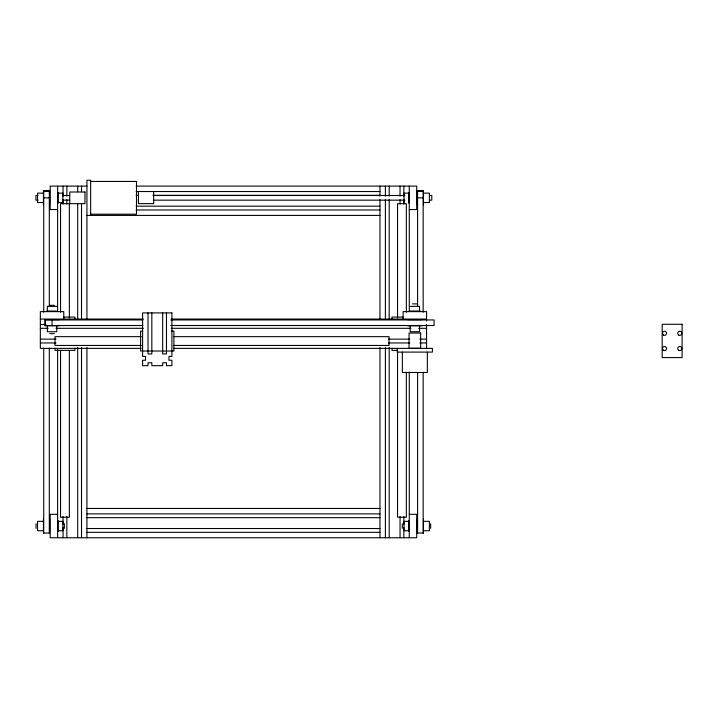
<?xml version="1.0" encoding="UTF-8"?>
<svg xmlns="http://www.w3.org/2000/svg" width="718" height="718" viewBox="0 0 718 718"><rect width="100%" height="100%" fill="white"/><g stroke="black" fill="none" stroke-linecap="round" stroke-linejoin="round"><path stroke-width="1.08" d="M90.647 181.457L136.501 181.457L136.501 214.206L90.647 214.206M86.932 186.106L50.179 186.106L50.179 209.548L57.62 209.548M136.142 186.106L416.718 186.106L416.718 209.548L409.269 209.548M49.3 190.683L43.735 190.683L43.735 312.195M417.598 190.683L423.162 190.683L423.162 312.195M43.735 191.203L49.3 191.203M417.598 191.203L423.162 191.203M43.735 191.239L49.3 191.239M417.598 191.239L423.162 191.239M136.142 191.526L379.966 191.526M43.439 193.142L37.524 193.142L37.524 202.512L43.439 202.512M58.212 193.142L62.897 193.142L62.897 202.512L58.212 202.512M408.686 193.142L404.001 193.142L404.001 202.512M423.458 193.142L429.373 193.142L429.373 202.512L423.458 202.512M136.142 195.341L138.377 195.341M152.916 195.341L379.966 195.341M38.09 195.493L35.9 195.493L35.9 200.16L38.09 200.16M63.229 195.493L69.79 195.493M153.733 195.493L404.88 195.493M429.543 195.493L431.787 195.493L431.787 200.16L429.543 200.16M43.735 197.845L49.3 197.845M417.598 197.845L423.162 197.845M63.229 200.16L69.79 200.16M153.733 200.16L404.88 200.16M136.142 206.183L379.966 206.183M136.142 209.988L379.966 209.988M86.932 215.409L379.966 215.409M412.509 303.885L417.176 303.885M49.721 305.329L54.389 305.329M56.74 306.353L47.37 306.353L47.37 311.038M410.157 306.353L419.527 306.353L419.527 311.038M46.778 311.038L57.332 311.038M409.565 311.038L420.12 311.038M63.839 317.078L74.914 317.078L74.914 319.295M403.058 317.078L391.983 317.078L391.983 319.295M40.334 319.07L143.331 319.07M171.315 319.07L426.564 319.07M44.866 319.654L59.244 319.654M407.653 319.654L422.031 319.654M142.801 319.95L44.866 319.95L44.893 325.514L142.801 325.514M170.812 319.95L434.094 319.95L434.094 325.514L170.812 325.514M40.334 324.491L45.934 324.491M44.893 325.81L59.217 325.81M407.68 325.81L422.004 325.81M40.334 328.305L48.169 328.305M56.004 328.305L143.331 328.305M171.315 328.305L410.893 328.305M418.729 328.305L426.564 328.305M142.828 331.088L140.602 331.088L140.602 351.012L173.9 351.012L173.9 331.088L171.674 331.088M49.721 333.664L54.389 333.664M141.302 336.652L54.99 336.652L54.99 345.448L141.302 345.448M173.819 336.652L389.057 336.652L389.057 345.448L173.819 345.448M40.334 339.147L56.004 339.147M388.501 339.147L409.772 339.147M419.842 339.147L426.564 339.147M40.334 342.953L56.004 342.953M388.501 342.953L409.772 342.953M419.842 342.953L426.564 342.953M141.087 348.374L40.334 348.374L40.334 311.63L63.776 311.63L63.776 319.07M173.559 348.374L432.424 348.374L432.424 352.098L397.26 352.098L397.26 348.374M397.548 350.366L391.983 350.366L391.983 348.149M86.932 508.452L379.966 508.452M86.932 513.873L379.966 513.873M57.62 514.312L50.179 514.312L50.179 537.755L416.718 537.755L416.718 514.312L409.269 514.312M86.932 517.678L379.966 517.678M43.439 521.349L37.524 521.349L37.524 530.719L43.439 530.719M58.212 521.349L62.897 521.349L62.897 530.719L58.212 530.719M408.686 521.349L404.001 521.349L404.001 530.719L408.686 530.719M423.458 521.349L429.373 521.349L429.373 530.719L423.458 530.719M86.932 528.52L379.966 528.52M86.932 532.334L379.966 532.334M43.735 533.043L49.3 533.043M417.598 533.043L423.162 533.043M430.665 523.7L430.665 528.367M427.345 352.098L427.345 372.489L402.34 372.489L402.34 352.098M426.564 321.027L426.564 311.63L403.121 311.63L403.121 319.07M426.564 324.491L426.564 348.374M423.458 190.665L423.458 204.989M423.458 518.872L423.458 533.196M423.162 372.732L423.162 533.196M419.527 325.81L419.527 331.734L410.149 331.734L410.149 325.81M417.598 190.638L417.598 306.586M417.598 372.732L417.598 533.223M417.302 190.638L417.302 205.016M417.302 518.845L417.302 533.223M409.269 186.106L409.269 311.531M409.269 372.014L409.269 537.755M408.686 192.55L408.686 203.104M408.686 520.756L408.686 531.311M406.343 312.312L406.343 203.688L397.548 203.688L397.548 317.912M406.343 372.786L406.343 517.238L397.548 517.238L397.548 351.506M403.848 186.106L403.848 196.185M403.848 199.541L403.848 204.029M403.848 516.475L403.848 524.32M403.848 527.676L403.848 537.755M402.322 523.7L402.322 528.367M400.043 186.106L400.043 196.185M400.043 199.541L400.043 204.029M400.043 516.475L400.043 537.755M389.201 186.106L389.201 196.185M389.201 199.541L389.201 319.375M389.201 347.368L389.201 537.755M385.386 186.106L385.386 196.185M385.386 199.541L385.386 319.375M385.386 347.368L385.386 537.755M379.966 186.106L379.966 196.185M379.966 199.541L379.966 319.375M379.966 347.368L379.966 537.755M166.477 312.913L166.477 353.938L162.672 353.938L162.672 312.913M153.67 192.011L153.67 203.643L138.439 203.643L138.439 192.011M151.83 312.913L151.83 353.938L148.016 353.938L148.016 312.913M90.647 215.409L90.647 180.245L86.932 180.245L86.932 319.375M86.932 347.368L86.932 537.755M81.511 186.106L81.511 191.706M81.511 204.029L81.511 319.375M81.511 347.368L81.511 537.755M77.697 186.106L77.697 191.706M77.697 204.029L77.697 319.375M77.697 347.368L77.697 537.755M74.914 348.149L74.914 350.366L54.99 350.366L54.99 348.149M69.35 317.912L69.35 203.688L60.554 203.688L60.554 312.312M69.35 350.384L69.35 517.238L60.554 517.238L60.554 350.384M66.855 186.106L66.855 196.185M66.855 199.541L66.855 204.029M66.855 516.475L66.855 537.755M64.36 523.7L64.36 528.367M63.049 186.106L63.049 196.185M63.049 199.541L63.049 204.029M63.049 516.475L63.049 524.32M63.049 527.676L63.049 537.755M58.212 192.55L58.212 203.104M58.212 520.756L58.212 531.311M57.62 186.106L57.62 311.531M57.62 349.612L57.62 537.755M56.749 325.81L56.749 331.734L47.37 331.734L47.37 325.81M52.055 319.95L52.055 325.514M49.596 190.638L49.596 205.016M49.596 518.845L49.596 533.223M49.3 190.638L49.3 306.586M49.3 348.068L49.3 533.223M45.431 319.95L45.449 325.514M43.735 348.068L43.735 533.196M43.439 190.665L43.439 204.989M43.439 518.872L43.439 533.196M36.026 523.7L36.026 528.367M84.975 192.011L69.745 192.011L69.745 203.643L84.975 203.643L84.975 192.011M171.907 312.913L142.595 312.913L142.595 356.433L145.53 356.433L145.53 360.239L142.595 360.239L142.595 365.668L148.016 365.668L148.016 362.734L151.83 362.734L151.83 365.668L162.672 365.668L162.672 362.734L166.477 362.734L166.477 365.668L171.907 365.668L171.907 360.239L168.972 360.239L168.972 356.433L171.907 356.433L171.907 312.913M682.1 324.285L662.175 324.285L662.175 357.573L682.1 357.573L682.1 324.285M420.649 333.044L409.027 333.044L409.027 348.284L420.649 348.284L420.649 333.044M663.064 349.998A2.055 2.055 0 0 0 666.501 349.083A2.055 2.055 0 0 0 663.988 346.57A2.055 2.055 0 0 0 663.064 349.998M678.734 350.321A2.055 2.055 0 0 0 681.804 348.544A2.055 2.055 0 0 0 678.734 346.767A2.055 2.055 0 0 0 678.734 350.321M663.495 335.082A2.055 2.055 0 0 0 666.573 333.314A2.055 2.055 0 0 0 663.495 331.536A2.055 2.055 0 0 0 663.495 335.082M678.734 335.082A2.055 2.055 0 0 0 681.804 333.314A2.055 2.055 0 0 0 678.734 331.536A2.055 2.055 0 0 0 678.734 335.082"/></g></svg>
